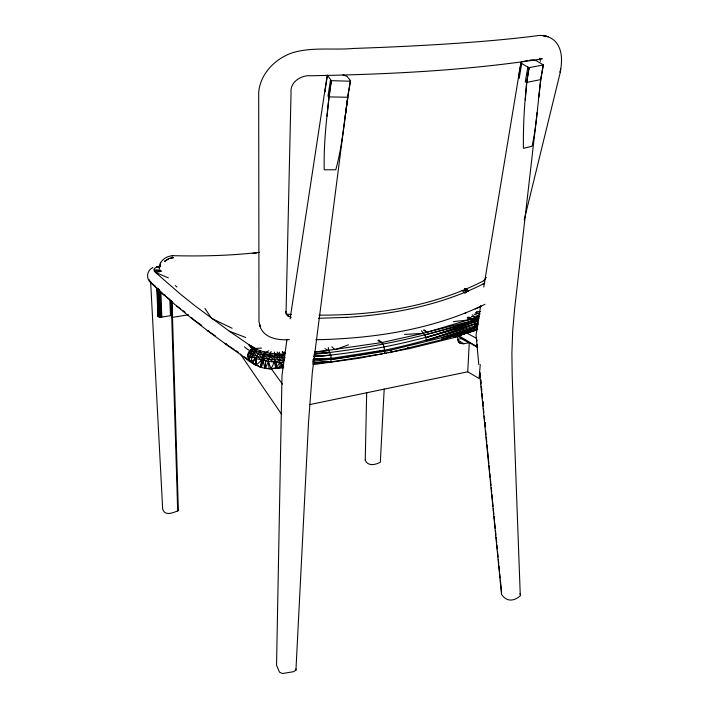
<?xml version="1.0" encoding="UTF-8"?>
<svg xmlns="http://www.w3.org/2000/svg" width="709" height="709" viewBox="0 0 709 709"><rect width="100%" height="100%" fill="white"/><g stroke="black" fill="none" stroke-linecap="round" stroke-linejoin="round"><path stroke-width="1.06" d="M170.594 300.217L170.506 315.691L161.838 317.083L158.018 316.498L156.742 288.146L150.689 282.359M384.198 389.064L380.316 462.233C375.575 464.794 368.077 466.637 365.232 460.283L366.677 392.821M468.746 317.118C473.727 317.978 476.847 322.808 476.457 327.655L475.03 327.328L474.693 324.119L473.027 320.61L471.52 319.112L467.745 317.215M279.39 352.098L280.055 366.562C267.435 372.402 253.84 365.738 244.33 357.239C211.043 334.019 178.393 309.549 149.307 281.154L148.828 279.647L152.054 283.582M264.749 352.116L262.888 355.289L261.612 360.172L256.082 365.215C250.419 362.388 244.064 355.094 250.853 349.652L257.101 356.29L255.781 358.488L255.497 364.789C256.516 360.075 256.392 354.075 260.69 350.902L270.164 353.295L284.522 354.332L284.584 355.634C273.399 355.883 262.02 353.888 251.934 348.934L248.637 344.485L229.255 331.147L195.356 306.093L180.671 294.359L155.457 272.424L154.385 271.166L154.208 268.791L156.671 266.912L160.606 265.831M283.653 367.227L275.943 367.847L276.2 362.272L274.525 359.729L264.927 353.605L265.76 352.373L268.649 350.795M286.915 339.717L282.005 375.327L276.545 665.157L279.452 672.088L282.395 673.55L293.606 671.671L295.937 670.165L308.521 422.44L312.306 372.597L347.711 96.637L350.379 80.542L347.091 76.439L342.97 74.826M274.374 352.027C275.73 357.753 274.161 363.894 270.909 368.715L283.361 367.785M455.772 335.703L457.473 336.766L458.129 341.348L460.46 343.466L463.775 343.768L469.278 342.695L467.727 371.808L479.089 378.509L480.25 364.523M392.033 351.939L441.92 339.7L442.062 337.59L475.03 327.301L476.395 325.591L478.318 324.775M532.955 59.884L536.483 60.788L543.395 64.944C537.812 91.745 538.069 119.653 532.016 146.276L523.41 148.296C523.118 121.567 524.766 94.111 529.011 67.577L529.428 67.497M247.946 355.227L256.534 358.763L256.082 365.215L250.153 360.411M525.298 100.013L526.565 82.466L529.144 67.639L543.395 64.944M284.38 359.959C272.283 360.057 259.379 358.754 248.859 352.364L247.858 356.565L251.934 357.088L252.537 354.624L255.302 350.485L256.995 349.502L260.69 350.902M267.107 368.317L264.944 368.405L265.583 360.97L263.367 357.992L262.888 355.289L259.361 352.018M290.087 318.917L327.257 75.057L331.325 80.596C327.398 110.01 323.534 140.276 324.235 169.805L335.791 169.761C343.705 141.056 344.866 110.524 350.547 81.225L350.379 80.542M327.071 116.205L328.879 96.894L331.325 80.596M538.858 97.213L540.648 79.612L543.316 64.874M390.969 352.205L391.2 350.024L442.062 337.59L475.198 327.39L476.395 325.591L474.693 324.119C422.697 343.847 367.776 355.608 312.545 361.333M391.2 350.024L384.686 351.327L384.429 353.516L386.299 353.144M537.121 112.536L514.619 308.956L512.687 331.041L511.889 353.33L512.208 375.77L520.291 595.808C513.821 601.383 506.749 602.047 501.538 594.443L479.568 372.331M345.256 116.489L347.862 97.257L328.879 96.894L327.975 96.176L330.509 79.975M245.952 357.531L244.33 357.239L251.296 361.501L251.934 357.088L248.646 352.772M327.336 75.836L324.846 91.966L324.775 91.169M244.437 346.79C251.216 353.658 261.869 352.763 268.791 359.029L268.392 361.493L265.432 368.45L265.583 360.97L268.791 359.029L270.164 353.295L271.263 351.584M480.684 305.579L476.067 334.896L478.805 364.639M483.751 287.03L520.911 62.773L521.62 61.798L527.23 60.699M520.911 62.773L521.7 63.526L519.192 78.3L518.412 77.529L521.142 62.064M521.7 63.526L527.833 67.098L525.272 81.916L526.565 82.466L540.648 79.612M257.633 365.312L260.345 367.227L261.612 360.172L257.101 356.29M261.408 367.546L264.927 353.605M160.261 264.165L160.473 263.128C162.955 258.404 168.157 255.754 173.359 255.683C202.118 256.392 230.948 255.648 259.538 252.351M159.277 268.862L160.473 263.128L159.428 267.949M524.226 219.861L560.305 72.203L560.624 68.977L560.154 72.336C562.317 61.736 562.911 48.46 554.252 40.457C549.936 36.708 544.087 34.971 538.423 35.547C514.778 38.667 491.009 40.776 467.222 42.567C429.379 45.332 391.465 47.166 353.543 48.442C333.381 50.295 312.447 46.812 292.808 52.661C275.331 58.395 260.052 73.78 258.688 92.719L258.98 321.744L260.079 326.202L259.556 324.438C262.25 337.883 277.875 340.63 289.405 339.567M247.973 355.218L248.691 352.79L252.537 354.624L255.781 358.488L252.501 362.591L244.33 357.239M260.345 367.227L262.879 360.464L262.117 357.699L248.637 344.485L256.995 349.502L252.528 348.536L250.853 349.652M172.057 302.575L178.358 510.604C173.501 512.58 164.878 516.666 162.671 509.009L150.698 282.988M477.352 328.949L441.92 339.7L475.367 327.478L476.395 325.591L477.689 326.734M283.556 362.361L279.842 362.45L276.253 367.749L276.2 362.272L280.028 360.03L283.618 361.555M365.232 460.283L365.64 459.707M319.094 315.142C375.424 315.452 433.208 306.616 483.83 280.737L486.312 277.316M478.681 317.402L473.089 320.716L477.875 321.709M472.3 314.911L478.69 319.892L473.851 319.786L473.027 320.61C421.474 337.971 367.962 348.509 313.936 354.34M453.397 321.709C462.162 320.176 472.557 321.195 479.506 314.495M483.83 280.737L485.505 279.302M171.853 301.857L172.535 314.778L170.506 315.691L169.841 299.304M484.318 283.201L482.714 284.398L484.885 283.006M313.467 356.769C368.148 352.036 422.325 340.896 473.993 322.24L478.69 319.892M251.296 361.501L255.781 358.488M518.642 76.811L519.121 76.537M152.94 267.506C148.403 269.393 146.329 275.092 148.323 279.541M474.693 324.119L477.848 322.684M483.698 283.733C441.131 305.118 393.504 314.388 346.267 317.437L347.047 317.384L318.518 318.261M484.991 304.285C432.587 329.729 373.705 338.565 315.922 339.753M172.127 256.011L172.792 255.719M464.891 313.227L466.566 312.501M475.181 308.964L481.172 306.43M248.629 358.408L251.934 357.088L247.884 356.875M441.92 339.7L475.048 327.354L441.92 339.7L476.457 327.655M348.5 344.858L335.073 349.67L331.741 346.816M424.726 335.038L473.798 321.921L425.87 337.67L426.375 340.577L474.622 323.942L425.87 337.67L424.726 335.038L421.394 330.757M476.395 325.591L426.375 340.577M453.645 336.997L477.379 329.038M455.878 336.598L475.748 330.137M455.922 336.615L476.882 329.845L453.84 337.147M252.528 348.536L261.577 348.11M314.663 352.276L381.876 342.544L423.22 333.327L472.495 318.696L479.062 318.181M270.625 368.37L269.03 368.804L268.392 361.493L256.534 358.763M423.335 329.977L426.658 332.308L473.027 320.61L469.704 319.591L467.16 317.907M313.023 364.612L358.993 358.258L409.288 348.624L457.473 336.766M309.656 404.6L467.727 371.808M388.169 352.763L390.039 352.391M161.528 271.272L155.457 272.424L168.37 277.901M458.032 339.274L461.258 338.654L469.278 342.695M529.206 60.336L532.016 59.884M479.213 316.675L475.588 317.304L471.494 316.347M171.587 317.49L188.621 314.752M377.986 354.535L330.722 361.971L331.076 359.711L384.686 351.327M380.13 354.199L382.284 353.853M312.536 359.986L331.103 358.373L384.677 350.024L383.285 344.326L378.65 340.045L381.805 342.553L377.932 340.737M313.431 363.433L329.641 362.069L313.413 362.618L329.641 362.015L313.405 362.866M314.663 351.797L328.79 350.627L330.899 355.28L331.103 358.373L313.644 359.046M282.891 367.342L269.73 368.769M154.385 271.166L160.996 270.643M314.867 353.702L330.057 352.47L314.787 353.569M313.094 363.327L329.614 362.06L313.236 362.751M313.218 363.123L329.623 362.042L313.139 362.813M283.308 366.367L280.055 366.562L282.244 365.702L279.842 362.45L268.392 361.493L270.909 368.715M404.555 334.444L423.22 333.327M313.413 356.326L330.899 355.28L313.378 356.184M313.165 362.981L329.623 362.033M248.008 357.301L251.934 357.088M313.307 362.716L329.632 362.015M282.182 351.832L283.777 354.323L284.522 354.332M476.51 311.659L480.667 311.526M313.591 358.657L331.103 358.373M285.178 357.602L274.746 357.318L264.085 355.581L263.819 353.33M153.95 269.907L160.252 270.005M331.422 80.675L350.547 81.225M286.064 314.087L291.55 314.459M478.096 323.729L475.943 323.49L473.993 322.24M475.438 312.758L479.585 313.236M475.801 313.192L480.153 313.919M226.605 343.918L224.975 343.581L234.059 349.457M159.029 289.768L159.56 317.065L158.107 288.616L158.869 316.958L157.62 288.51L156.742 288.146M208.907 330.846L207.285 330.483L215.518 336.048M540.338 58.395L542.305 58.847C465.822 70.723 388.169 74.321 310.808 75.766C301.272 74.862 289.795 82.076 291.044 92.604L286.055 312.749M192.786 318.314L191.173 317.924L201.773 325.404M152.807 284.3L163.336 294.403L164.931 294.838M471.52 319.112L473.851 319.786M156.671 266.912L159.649 267.78M274.835 353.959L284.274 357.274M474.206 314.167L478.212 315.665M229.255 331.147L245.695 337.484M291.239 317.251L288.138 315.727M465.68 288.669L468.082 290.787L464.67 288.643M529.144 67.639L527.833 67.098M284.557 359.552L274.853 355.298M256.995 349.502L248.637 344.485M232.162 328.294L211.521 318.35L204.954 308.406M280.028 360.03L269.757 354.589M324.988 348.66L328.79 350.627L328.267 347.472M466.735 333.008L476.404 338.299M456.428 335.508L477.644 347.321M268.791 359.029L274.223 362.175L275.943 367.847M458.174 335.286L477.051 346.763M457.81 340.019L463.775 343.768M458.767 342.394L460.46 343.466M235.875 350.627L238.596 352.391M279.842 362.45L282.926 364.55M407.666 347.507L409.288 348.624M149.307 281.154L150.866 282.288M176.55 305.898L180.813 309.053M182.514 310.312L185.076 312.199M163.336 294.403L169.416 299.109M152.86 284.256L155.271 286.285M465.6 288.678L468.082 290.787M465.299 288.723L467.71 290.85M175.256 285.523L176.913 286.985M284.105 351.983L285.638 353.419M467.86 291.559L464.687 288.554M466.54 292.436L464.156 290.194L466.265 290.052L467.683 291.665M462.108 290.415L465.051 293.375M277.122 352.001L279.328 354.296L284.584 355.634L283.777 354.323M424.452 329.924L426.658 332.308M249.435 351.256L252.537 354.624L250.047 350.565M519.954 593.77L520.645 595.126M286.507 314.167L288.395 316.4L286.994 314.707M282.616 351.815L284.477 354.287M270.82 368.122L282.43 384.145M240.369 354.075L281.641 414.322M251.934 348.934L253.725 352.293M286.188 313.289L285.559 311.313L286.631 314.707M539.709 58.244L540.418 61.311M262.879 360.464L264.944 368.405M178.517 509.541L178.65 510.063M172.447 314.202L172.535 314.778M476.776 341.038L476.43 337.741L476.758 341.047M477.334 346.533L477.113 344.335L477.414 347.667M480.046 372.907L480.392 376.204M480.729 379.51L481.065 382.807M481.517 387.203L481.748 389.401M482.2 393.796L482.421 395.994M482.989 401.489L483.21 403.687M485.133 422.369L485.364 424.567M479.922 373.014L480.356 377.427M480.569 379.634L481.012 384.039M481.225 386.245L481.774 391.758M481.987 393.965L482.421 398.369M482.749 401.684L483.184 406.089M483.405 408.295L483.839 412.7M484.167 416.015L484.601 420.419M484.823 422.626L485.257 427.031M485.585 430.345L486.019 434.75M486.241 436.957L486.782 442.469M487.003 444.676L487.438 449.081M487.65 451.287L488.856 463.411M489.068 465.618L489.618 471.13M489.83 473.337L490.265 477.742M490.486 479.949L491.036 485.461M491.248 487.668L491.683 492.073M491.904 494.279L492.445 499.792M492.666 501.999L493.101 506.403M493.322 508.61L493.863 514.122M494.084 516.329L494.519 520.734M494.731 522.941L495.281 528.453M495.494 530.66L495.937 535.065M496.149 537.271L496.699 542.784M496.912 544.991L497.346 549.404M497.567 551.602L498.117 557.114M498.33 559.321L498.764 563.735M498.985 565.933L499.526 571.445M499.748 573.652L500.182 578.065M500.403 580.263L501.6 592.396M295.875 669.101L295.937 670.165M159.117 289.777L160.261 317.171L159.055 289.777L160.651 317.145L160.597 291.878M171.427 301.006L172.181 315.053L171.613 300.917M160.73 291.869L161.838 317.083M172.003 301.715L172.509 314.636L172.003 301.626M171.25 301.139L177.684 511.074M157.62 288.51L158.656 316.843L157.318 288.448L158.018 316.498M159.782 290.858L160.651 317.145M164.736 261.187L164.364 261.594L169.283 258.413L173.599 257.624L168.689 258.652L164.736 261.187M256.046 253.051L252.767 253.485L256.055 253.051M283.183 366.004L281.021 366.181L283.192 366.066M545.939 36.23L542.385 35.45L548.146 36.744L545.939 36.23"/></g></svg>
